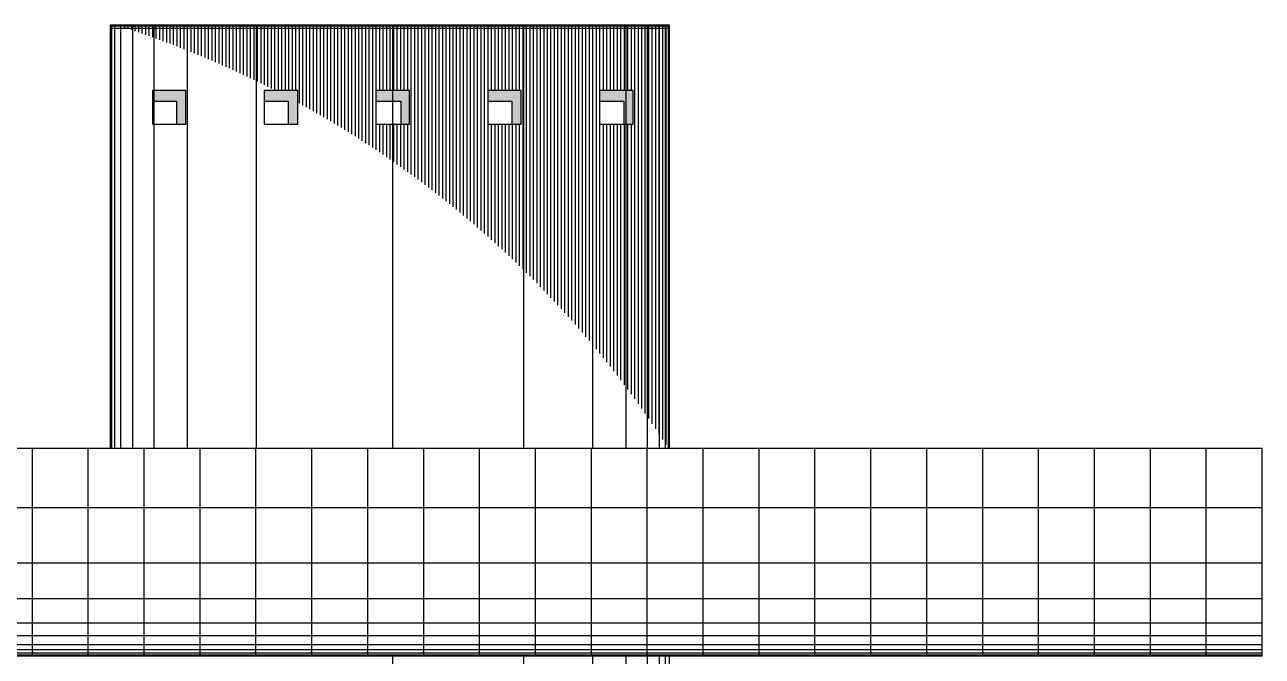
# Model space of a CAD drawing. Header units: metres. Extents: x -28 to 260, y 30 to 125.
# Drawn here: x 208.98 to 220.05, y 94.67 to 100.32 of the extents above; entities that cross this region are included whole.
import ezdxf

# ---------------------------------------------------------------- set-up
doc = ezdxf.new("R2010")
doc.units = ezdxf.units.M
doc.header["$LTSCALE"] = 0.01
doc.header["$MEASUREMENT"] = 0
for name, color, linetype in [('0.10', 2, 'Continuous'), ('0.18', 1, 'Continuous'), ('0.25', 6, 'Continuous'), ('0.35', 3, 'Continuous'), ('0.45', 4, 'Continuous')]:
    doc.layers.add(name, color=color, linetype=linetype)

msp = doc.modelspace()

# ---------------------------------------------------------------- hatches: boundary and pattern name
at = {"layer": '0.18'}
h = msp.add_hatch(dxfattribs=at)
h.set_pattern_fill('LINE', color=256, scale=0.25, angle=90, style=0)
h.set_pattern_definition([(90, (280.56157, -118.11033), (-0.03125, 6e-18), [])])
h.paths.add_polyline_path([(214.738, 100.322), (209.794, 100.322, -0.042443), (211.225, 99.733), (211.411, 99.733), (211.411, 99.634, -0.126467), (214.738, 96.533)])
h.paths.add_polyline_path([(214.111, 99.433), (214.111, 99.733), (214.411, 99.733), (214.411, 99.433)], flags=16)
h.paths.add_polyline_path([(213.411, 99.433), (213.111, 99.433), (213.111, 99.733), (213.411, 99.733)], flags=16)
h.paths.add_polyline_path([(212.411, 99.433), (212.111, 99.433), (212.111, 99.733), (212.411, 99.733)], flags=16)
for points in [[(210.121, 99.733), (210.421, 99.733), (210.421, 99.433), (210.337, 99.433), (210.337, 99.638), (210.121, 99.638)], [(211.121, 99.733), (211.421, 99.733), (211.421, 99.433), (211.337, 99.433), (211.337, 99.638), (211.121, 99.638)], [(212.126, 99.733), (212.426, 99.733), (212.426, 99.433), (212.343, 99.433), (212.343, 99.638), (212.126, 99.638)], [(213.121, 99.733), (213.421, 99.733), (213.421, 99.433), (213.337, 99.433), (213.337, 99.638), (213.121, 99.638)], [(214.121, 99.733), (214.421, 99.733), (214.421, 99.433), (214.337, 99.433), (214.337, 99.638), (214.121, 99.638)]]:
    msp.add_hatch(color=256, dxfattribs=at).paths.add_polyline_path(points)

# ---------------------------------------------------------------- linework, layer by layer
at = {"layer": '0.10'}
for p, q in [((209.748, 100.32), (214.748, 100.32)), ((209.748, 100.313), (214.748, 100.313)), ((209.748, 100.292), (214.748, 100.292)), ((209.758, 96.533), (209.758, 100.322)), ((209.784, 96.533), (209.784, 100.322)), ((209.838, 96.533), (209.838, 100.322)), ((209.947, 96.533), (209.947, 100.322)), ((210.137, 96.533), (210.137, 100.322)), ((210.435, 96.533), (210.435, 100.322)), ((211.053, 96.533), (211.053, 100.322)), ((212.271, 96.533), (212.271, 100.322)), ((213.443, 96.533), (213.443, 100.322)), ((214.062, 96.533), (214.062, 100.322)), ((214.36, 96.533), (214.36, 100.322)), ((214.549, 96.533), (214.549, 100.322)), ((214.658, 96.533), (214.658, 100.322)), ((214.712, 96.533), (214.712, 100.322)), ((214.738, 96.533), (214.738, 100.322)), ((209.048, 94.673), (209.048, 96.533)), ((209.548, 94.673), (209.548, 96.533)), ((210.048, 94.673), (210.048, 96.533)), ((210.548, 94.673), (210.548, 96.533)), ((211.048, 94.673), (211.048, 96.533)), ((211.548, 94.673), (211.548, 96.533)), ((212.048, 94.673), (212.048, 96.533)), ((212.548, 94.673), (212.548, 96.533)), ((213.048, 94.673), (213.048, 96.533)), ((213.548, 94.673), (213.548, 96.533)), ((214.048, 94.673), (214.048, 96.533)), ((214.548, 94.673), (214.548, 96.533)), ((215.048, 94.673), (215.048, 96.533)), ((215.548, 94.673), (215.548, 96.533)), ((216.048, 94.673), (216.048, 96.533)), ((216.548, 94.673), (216.548, 96.533)), ((217.048, 94.673), (217.048, 96.533)), ((217.548, 94.673), (217.548, 96.533)), ((218.048, 94.673), (218.048, 96.533)), ((218.548, 94.673), (218.548, 96.533)), ((219.048, 94.673), (219.048, 96.533)), ((219.548, 94.673), (219.548, 96.533)), ((220.048, 96.002), (196.473, 96.002)), ((220.048, 95.505), (196.473, 95.505)), ((220.048, 95.187), (196.473, 95.187)), ((220.048, 94.97), (196.473, 94.97)), ((220.048, 94.854), (196.473, 94.854)), ((220.048, 94.776), (196.473, 94.776)), ((220.048, 94.729), (196.473, 94.729)), ((220.048, 94.699), (196.473, 94.699)), ((220.048, 94.682), (196.473, 94.682)), ((212.271, 88.323), (212.271, 94.673)), ((213.443, 88.323), (213.443, 94.673)), ((214.062, 88.323), (214.062, 94.673)), ((214.36, 88.323), (214.36, 94.673)), ((214.549, 88.323), (214.549, 94.673)), ((214.658, 88.323), (214.658, 94.673)), ((214.712, 88.323), (214.712, 94.673))]:
    msp.add_line(p, q, dxfattribs=at)
at = {"layer": '0.18'}
for p, q in [((210.121, 99.638), (210.337, 99.638)), ((210.337, 99.638), (210.337, 99.433)), ((211.121, 99.638), (211.337, 99.638)), ((211.337, 99.638), (211.337, 99.433)), ((212.126, 99.638), (212.343, 99.638)), ((212.343, 99.638), (212.343, 99.433)), ((213.121, 99.638), (213.337, 99.638)), ((213.337, 99.638), (213.337, 99.433)), ((214.121, 99.638), (214.337, 99.638)), ((214.337, 99.638), (214.337, 99.433))]:
    msp.add_line(p, q, dxfattribs=at)
at = {"layer": '0.25'}
for q in [(220.048, 96.533), (196.473, 94.673)]:
    msp.add_line((220.048, 94.673), q, dxfattribs=at)
at = {"layer": '0.35'}
msp.add_line((196.473, 96.533), (220.048, 96.533), dxfattribs=at)
at = {"layer": '0.45'}
for p, q in [((209.748, 100.322), (214.748, 100.322)), ((209.748, 96.533), (209.748, 100.322)), ((214.748, 96.533), (214.748, 100.322)), ((214.748, 88.323), (214.748, 94.673))]:
    msp.add_line(p, q, dxfattribs=at)
for points in [[(210.121, 99.433), (210.421, 99.433), (210.421, 99.733), (210.121, 99.733)], [(211.121, 99.433), (211.421, 99.433), (211.421, 99.733), (211.121, 99.733)], [(212.121, 99.433), (212.421, 99.433), (212.421, 99.733), (212.121, 99.733)], [(213.121, 99.433), (213.421, 99.433), (213.421, 99.733), (213.121, 99.733)], [(214.121, 99.433), (214.421, 99.433), (214.421, 99.733), (214.121, 99.733)]]:
    msp.add_lwpolyline(points, close=True, dxfattribs=at)

doc.saveas('drawing.dxf')
